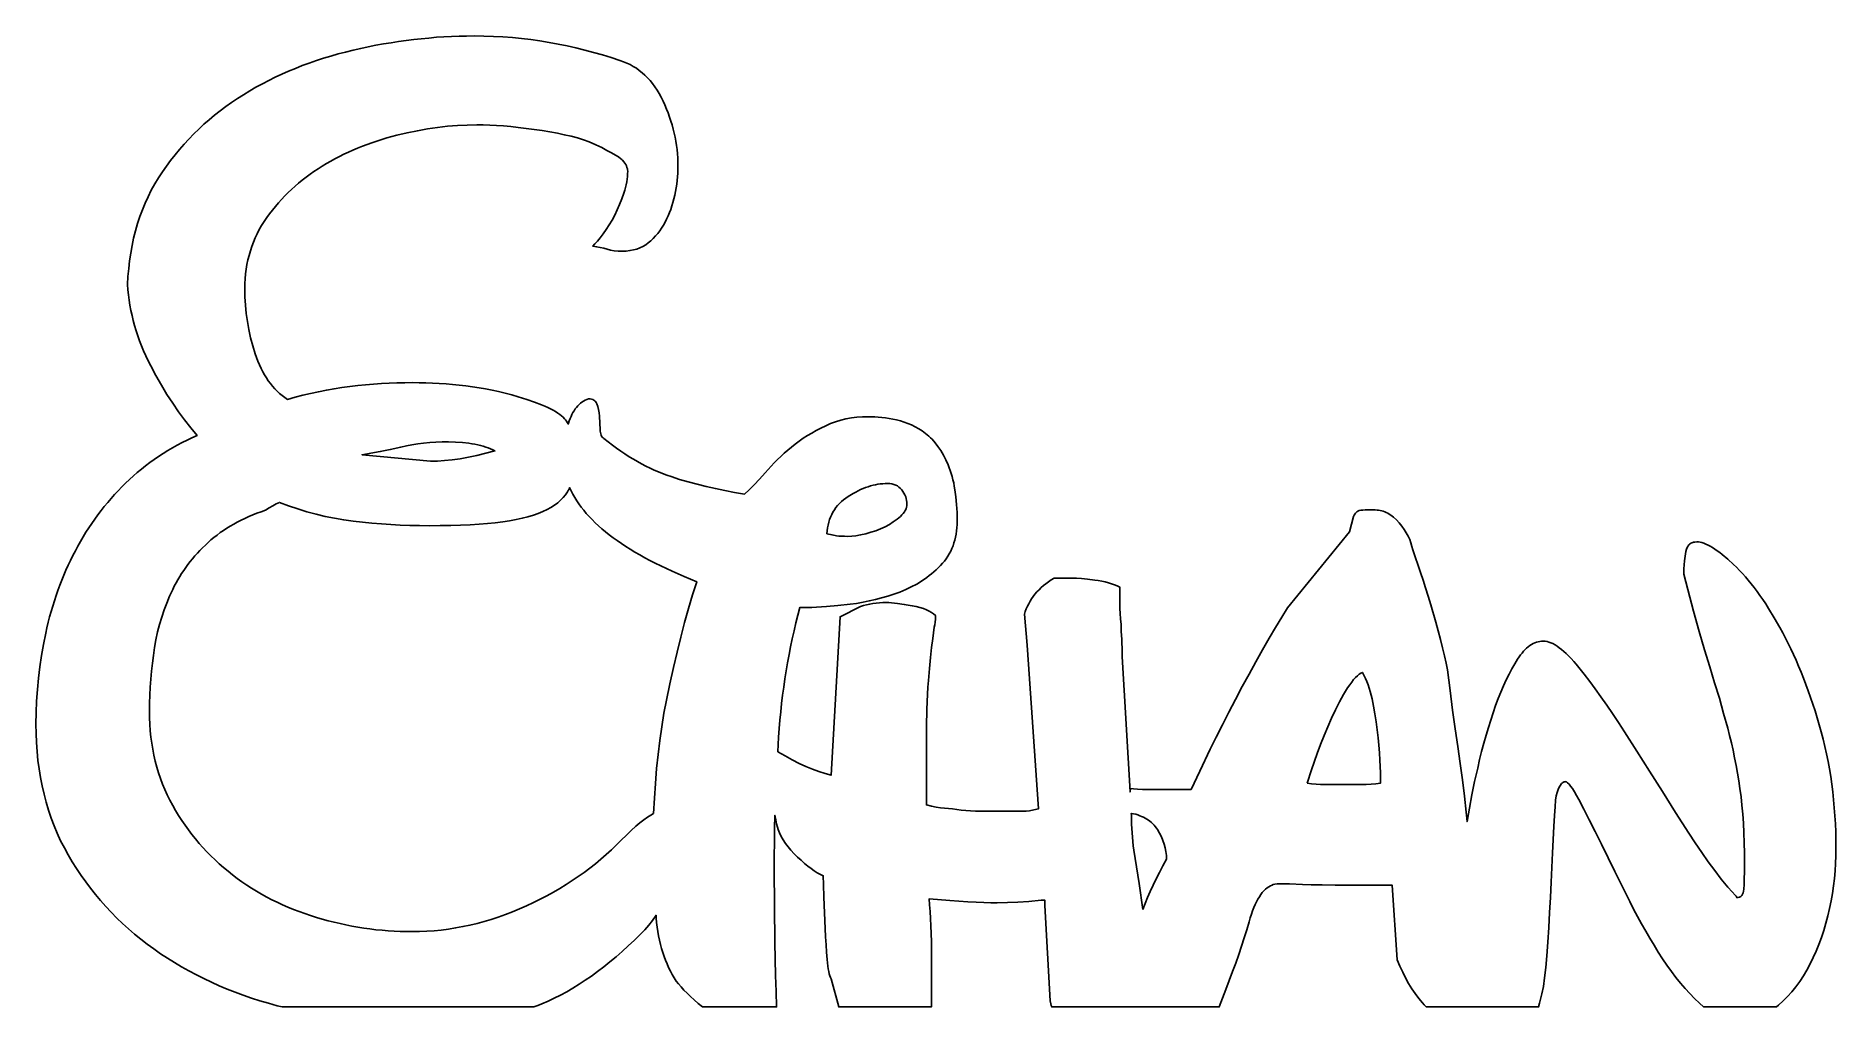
# Model space of a CAD drawing. Extents: x 23 to 183, y 6 to 92.
import ezdxf

# ---------------------------------------------------------------- set-up
doc = ezdxf.new("R2010")
doc.units = 0
doc.layers.add('CAMADA_1', color=18, linetype='CONTINUOUS')

msp = doc.modelspace()

# ---------------------------------------------------------------- linework, layer by layer
at = {"layer": 'CAMADA_1'}
for points in [[(44.98, 5.61), (44.54, 5.72), (43.77, 5.94), (43.01, 6.17), (42.26, 6.41), (41.53, 6.66), (40.8, 6.93), (40.09, 7.21), (39.39, 7.51), (38.7, 7.82), (38.02, 8.14), (37.35, 8.48), (36.69, 8.83), (36.04, 9.19), (35.41, 9.57), (34.79, 9.96), (34.17, 10.36), (33.57, 10.78), (32.98, 11.21), (32.41, 11.65), (31.85, 12.1), (31.31, 12.57), (30.78, 13.05), (30.26, 13.54), (29.76, 14.05), (29.28, 14.57), (28.81, 15.1), (28.35, 15.64), (27.91, 16.19), (27.49, 16.76), (27.08, 17.34), (26.68, 17.94), (26.3, 18.54), (25.94, 19.16), (25.59, 19.79), (25.26, 20.43), (24.96, 21.09), (24.68, 21.76), (24.42, 22.44), (24.19, 23.14), (23.97, 23.85), (23.78, 24.57), (23.61, 25.31), (23.47, 26.05), (23.34, 26.82), (23.24, 27.59), (23.17, 28.38), (23.11, 29.18), (23.08, 29.99), (23.06, 30.82), (23.08, 31.85), (23.12, 32.87), (23.19, 33.89), (23.28, 34.91), (23.4, 35.92), (23.55, 36.92), (23.72, 37.92), (23.93, 38.91), (24.04, 39.4), (24.16, 39.89), (24.28, 40.38), (24.41, 40.86), (24.55, 41.33), (24.7, 41.8), (24.85, 42.27), (25.02, 42.73), (25.19, 43.19), (25.36, 43.64), (25.54, 44.09), (25.73, 44.53), (25.93, 44.97), (26.14, 45.41), (26.35, 45.84), (26.57, 46.26), (26.79, 46.68), (27.03, 47.1), (27.27, 47.51), (27.51, 47.91), (27.77, 48.31), (28.03, 48.7), (28.3, 49.08), (28.58, 49.46), (28.86, 49.84), (29.15, 50.2), (29.45, 50.57), (29.75, 50.92), (30.07, 51.27), (30.39, 51.62), (30.71, 51.96), (31.05, 52.29), (31.39, 52.62), (31.74, 52.93), (32.09, 53.24), (32.46, 53.55), (32.83, 53.84), (33.21, 54.13), (33.59, 54.4), (33.99, 54.67), (34.39, 54.94), (34.8, 55.19), (35.22, 55.43), (35.64, 55.67), (36.08, 55.9), (36.52, 56.12), (36.96, 56.33), (37.42, 56.54), (36.85, 57.21), (36.3, 57.92), (35.76, 58.65), (35.24, 59.41), (34.73, 60.2), (34.23, 61.02), (33.75, 61.87), (33.28, 62.74), (33.06, 63.19), (32.85, 63.63), (32.65, 64.08), (32.47, 64.53), (32.29, 64.98), (32.13, 65.43), (31.98, 65.88), (31.85, 66.33), (31.73, 66.78), (31.62, 67.24), (31.52, 67.69), (31.43, 68.15), (31.36, 68.6), (31.3, 69.06), (31.25, 69.52), (31.22, 69.98), (31.26, 70.7), (31.32, 71.41), (31.4, 72.11), (31.5, 72.8), (31.62, 73.47), (31.76, 74.13), (31.92, 74.78), (32.11, 75.42), (32.31, 76.04), (32.54, 76.65), (32.78, 77.24), (33.05, 77.82), (33.33, 78.39), (33.64, 78.95), (33.97, 79.49), (34.32, 80.02), (34.68, 80.54), (35.06, 81.05), (35.45, 81.54), (35.85, 82.03), (36.26, 82.5), (36.68, 82.96), (37.12, 83.41), (37.56, 83.84), (38.02, 84.27), (38.49, 84.68), (38.97, 85.08), (39.46, 85.47), (39.97, 85.85), (40.49, 86.22), (41.01, 86.57), (41.55, 86.91), (42.1, 87.25), (42.66, 87.57), (43.23, 87.88), (43.8, 88.17), (44.38, 88.46), (44.97, 88.74), (45.57, 89), (46.18, 89.25), (46.79, 89.5), (47.41, 89.73), (48.04, 89.95), (48.68, 90.16), (49.33, 90.35), (49.98, 90.54), (50.64, 90.71), (51.31, 90.88), (51.99, 91.03), (52.66, 91.17), (53.34, 91.31), (54.01, 91.43), (54.69, 91.54), (55.36, 91.65), (56.04, 91.74), (56.71, 91.82), (57.39, 91.9), (58.06, 91.96), (58.74, 92.02), (59.41, 92.06), (60.09, 92.1), (60.76, 92.12), (61.43, 92.13), (62.11, 92.14), (62.97, 92.13), (63.82, 92.1), (64.66, 92.06), (65.5, 92), (66.33, 91.92), (67.15, 91.82), (67.96, 91.7), (68.77, 91.57), (69.57, 91.41), (70.37, 91.25), (71.17, 91.07), (71.96, 90.88), (72.74, 90.67), (73.53, 90.45), (74.31, 90.21), (75.09, 89.96), (75.4, 89.85), (75.7, 89.73), (75.99, 89.59), (76.27, 89.43), (76.55, 89.26), (76.81, 89.07), (77.07, 88.87), (77.31, 88.65), (77.55, 88.42), (77.77, 88.17), (77.99, 87.9), (78.2, 87.62), (78.4, 87.32), (78.58, 87.01), (78.76, 86.68), (78.93, 86.34), (79.09, 85.99), (79.24, 85.63), (79.38, 85.28), (79.51, 84.92), (79.63, 84.56), (79.74, 84.21), (79.84, 83.85), (79.92, 83.48), (80, 83.12), (80.07, 82.76), (80.12, 82.39), (80.17, 82.02), (80.21, 81.65), (80.23, 81.28), (80.25, 80.91), (80.25, 80.54), (80.25, 80.22), (80.24, 79.91), (80.21, 79.59), (80.18, 79.26), (80.14, 78.94), (80.09, 78.61), (80.03, 78.29), (79.97, 77.96), (79.89, 77.63), (79.81, 77.31), (79.71, 77), (79.61, 76.69), (79.5, 76.4), (79.37, 76.11), (79.24, 75.82), (79.11, 75.55), (78.96, 75.28), (78.8, 75.02), (78.63, 74.78), (78.45, 74.54), (78.25, 74.32), (78.05, 74.1), (77.84, 73.9), (77.61, 73.71), (77.38, 73.53), (77.12, 73.38), (76.86, 73.25), (76.58, 73.15), (76.28, 73.07), (75.98, 73.01), (75.65, 72.97), (75.32, 72.96), (74.93, 72.97), (74.57, 73), (74.24, 73.06), (73.94, 73.13), (73.64, 73.22), (73.33, 73.29), (73.01, 73.36), (72.67, 73.42), (72.86, 73.62), (73.08, 73.87), (73.32, 74.16), (73.59, 74.51), (73.87, 74.9), (74.14, 75.3), (74.39, 75.73), (74.63, 76.18), (74.85, 76.64), (75.06, 77.12), (75.25, 77.62), (75.43, 78.13), (75.51, 78.39), (75.58, 78.64), (75.64, 78.89), (75.69, 79.13), (75.73, 79.38), (75.75, 79.62), (75.77, 79.85), (75.78, 80.08), (75.77, 80.2), (75.75, 80.31), (75.71, 80.43), (75.66, 80.56), (75.6, 80.68), (75.52, 80.8), (75.42, 80.93), (75.32, 81.06), (75.25, 81.12), (75.17, 81.2), (74.96, 81.36), (74.68, 81.53), (74.34, 81.73), (73.93, 81.95), (73.46, 82.19), (72.93, 82.45), (72.33, 82.72), (71.83, 82.89), (71.29, 83.05), (70.73, 83.2), (70.13, 83.34), (69.51, 83.47), (68.85, 83.59), (68.17, 83.71), (67.45, 83.81), (66.73, 83.91), (66.03, 83.99), (65.36, 84.06), (64.71, 84.12), (64.08, 84.16), (63.48, 84.19), (62.9, 84.21), (62.34, 84.22), (61.47, 84.2), (60.6, 84.16), (59.72, 84.09), (58.84, 83.99), (57.94, 83.86), (57.04, 83.7), (56.13, 83.51), (55.22, 83.3), (54.76, 83.18), (54.31, 83.05), (53.87, 82.92), (53.42, 82.78), (52.99, 82.63), (52.56, 82.48), (52.14, 82.32), (51.72, 82.15), (51.3, 81.97), (50.89, 81.79), (50.49, 81.6), (50.09, 81.4), (49.7, 81.2), (49.32, 80.99), (48.93, 80.77), (48.56, 80.54), (48.19, 80.31), (47.83, 80.07), (47.48, 79.82), (47.13, 79.56), (46.79, 79.3), (46.46, 79.03), (46.14, 78.76), (45.83, 78.47), (45.53, 78.18), (45.23, 77.89), (44.94, 77.58), (44.66, 77.27), (44.39, 76.95), (44.12, 76.62), (43.87, 76.29), (43.62, 75.95), (43.38, 75.6), (43.16, 75.25), (42.96, 74.89), (42.77, 74.52), (42.59, 74.15), (42.43, 73.77), (42.29, 73.38), (42.16, 72.99), (42.04, 72.59), (41.94, 72.19), (41.86, 71.78), (41.79, 71.36), (41.74, 70.94), (41.7, 70.51), (41.68, 70.07), (41.67, 69.63), (41.68, 68.89), (41.73, 68.15), (41.8, 67.42), (41.9, 66.69), (42.03, 65.97), (42.18, 65.25), (42.37, 64.54), (42.59, 63.83), (42.71, 63.49), (42.83, 63.15), (42.97, 62.83), (43.11, 62.52), (43.26, 62.22), (43.42, 61.94), (43.59, 61.67), (43.76, 61.41), (43.95, 61.16), (44.14, 60.92), (44.34, 60.7), (44.55, 60.48), (44.76, 60.28), (44.99, 60.1), (45.22, 59.92), (45.46, 59.76), (46.15, 59.95), (46.84, 60.13), (47.53, 60.29), (48.23, 60.44), (48.93, 60.58), (49.62, 60.7), (50.32, 60.81), (51.03, 60.9), (51.73, 60.98), (52.43, 61.05), (53.13, 61.11), (53.83, 61.16), (54.52, 61.2), (55.22, 61.23), (55.91, 61.24), (56.6, 61.25), (57.2, 61.24), (57.8, 61.23), (58.4, 61.21), (58.99, 61.18), (59.59, 61.14), (60.18, 61.09), (60.77, 61.03), (61.36, 60.96), (61.95, 60.88), (62.54, 60.79), (63.12, 60.69), (63.7, 60.57), (64.28, 60.45), (64.86, 60.3), (65.44, 60.15), (66.01, 59.98), (66.78, 59.75), (67.48, 59.52), (68.1, 59.28), (68.39, 59.16), (68.66, 59.04), (68.9, 58.91), (69.14, 58.79), (69.35, 58.67), (69.55, 58.54), (69.72, 58.42), (69.88, 58.29), (70.02, 58.16), (70.15, 58.03), (70.24, 57.92), (70.33, 57.81), (70.41, 57.68), (70.48, 57.55), (70.51, 57.64), (70.57, 57.85), (70.65, 58.05), (70.73, 58.24), (70.81, 58.42), (70.9, 58.59), (71, 58.75), (71.1, 58.9), (71.21, 59.04), (71.32, 59.18), (71.44, 59.3), (71.57, 59.41), (71.7, 59.51), (71.84, 59.6), (71.98, 59.69), (72.13, 59.76), (72.29, 59.82), (72.42, 59.81), (72.55, 59.79), (72.66, 59.76), (72.76, 59.7), (72.85, 59.64), (72.92, 59.56), (72.98, 59.47), (73.03, 59.36), (73.11, 59.12), (73.18, 58.86), (73.23, 58.57), (73.26, 58.27), (73.3, 57.65), (73.32, 57.06), (73.32, 56.93), (73.34, 56.8), (73.37, 56.68), (73.41, 56.58), (73.45, 56.48), (73.51, 56.4), (73.58, 56.32), (73.66, 56.26), (74.04, 55.96), (74.41, 55.68), (74.78, 55.41), (75.16, 55.14), (75.53, 54.89), (75.9, 54.65), (76.28, 54.42), (76.65, 54.21), (77.02, 54), (77.4, 53.81), (77.77, 53.62), (78.14, 53.45), (78.52, 53.29), (78.89, 53.14), (79.26, 53), (79.64, 52.87), (80.39, 52.63), (81.16, 52.41), (81.96, 52.2), (82.76, 52), (83.59, 51.81), (84.44, 51.63), (85.3, 51.47), (86.18, 51.32), (86.6, 51.7), (87.04, 52.14), (87.52, 52.65), (88.02, 53.22), (88.28, 53.52), (88.55, 53.81), (88.83, 54.1), (89.12, 54.39), (89.42, 54.68), (89.73, 54.96), (90.05, 55.24), (90.37, 55.51), (90.71, 55.78), (91.06, 56.04), (91.42, 56.29), (91.79, 56.53), (92.18, 56.76), (92.58, 56.99), (92.99, 57.2), (93.42, 57.41), (93.85, 57.6), (94.3, 57.76), (94.76, 57.9), (95.22, 58.01), (95.7, 58.1), (96.19, 58.16), (96.69, 58.2), (97.21, 58.21), (97.5, 58.21), (97.79, 58.19), (98.1, 58.17), (98.41, 58.14), (98.73, 58.1), (99.06, 58.05), (99.39, 57.99), (99.73, 57.92), (100.07, 57.84), (100.41, 57.74), (100.74, 57.62), (101.07, 57.48), (101.39, 57.32), (101.7, 57.14), (102.01, 56.94), (102.32, 56.72), (102.46, 56.6), (102.61, 56.47), (102.75, 56.34), (102.89, 56.2), (103.16, 55.89), (103.42, 55.56), (103.67, 55.19), (103.9, 54.79), (104.12, 54.36), (104.33, 53.91), (104.42, 53.66), (104.51, 53.41), (104.6, 53.15), (104.68, 52.88), (104.75, 52.6), (104.82, 52.31), (104.87, 52.02), (104.93, 51.71), (105.02, 51.07), (105.08, 50.39), (105.12, 49.67), (105.13, 48.91), (105.12, 48.61), (105.11, 48.32), (105.08, 48.04), (105.04, 47.76), (104.98, 47.49), (104.92, 47.22), (104.84, 46.96), (104.76, 46.71), (104.66, 46.47), (104.55, 46.23), (104.42, 46), (104.29, 45.78), (104.14, 45.56), (103.99, 45.35), (103.82, 45.15), (103.64, 44.95), (103.45, 44.76), (103.25, 44.57), (103.05, 44.39), (102.85, 44.22), (102.64, 44.05), (102.43, 43.89), (102.21, 43.73), (101.99, 43.58), (101.76, 43.44), (101.52, 43.3), (101.04, 43.04), (100.54, 42.81), (100.02, 42.59), (99.49, 42.4), (98.95, 42.22), (98.4, 42.06), (97.85, 41.92), (97.3, 41.79), (96.74, 41.68), (96.17, 41.58), (95.6, 41.5), (94.5, 41.38), (93.5, 41.29), (92.6, 41.23), (92.19, 41.22), (91.81, 41.22), (91.12, 41.22), (90.94, 40.52), (90.76, 39.83), (90.6, 39.13), (90.44, 38.43), (90.29, 37.72), (90.15, 37.01), (90.02, 36.29), (89.9, 35.57), (89.78, 34.85), (89.68, 34.12), (89.58, 33.39), (89.49, 32.66), (89.41, 31.92), (89.34, 31.17), (89.28, 30.43), (89.22, 29.67), (89.14, 28.35), (89.8, 27.98), (90.44, 27.63), (91.06, 27.32), (91.66, 27.05), (92.24, 26.8), (92.81, 26.59), (93.36, 26.41), (93.89, 26.26), (94.69, 40.39), (96.53, 41.31), (96.79, 41.39), (97.06, 41.46), (97.34, 41.52), (97.62, 41.56), (97.91, 41.6), (98.21, 41.63), (98.52, 41.65), (98.83, 41.65), (99.04, 41.65), (99.27, 41.63), (99.8, 41.58), (100.42, 41.49), (101.13, 41.36), (101.48, 41.29), (101.81, 41.2), (102.12, 41.11), (102.39, 41), (102.63, 40.89), (102.85, 40.77), (103.03, 40.64), (103.19, 40.5), (103.19, 40.18), (103.16, 39.9), (103.13, 39.66), (103.08, 39.47), (102.96, 38.44), (102.85, 37.64), (102.75, 36.76), (102.65, 35.78), (102.56, 34.7), (102.52, 34.12), (102.49, 33.5), (102.43, 32.13), (102.4, 30.6), (102.39, 28.9), (102.39, 23.62), (102.83, 23.52), (103.25, 23.43), (103.64, 23.37), (104, 23.33), (104.71, 23.26), (105.49, 23.16), (105.9, 23.11), (106.32, 23.08), (106.76, 23.05), (107.21, 23.05), (111, 23.05), (111.26, 23.06), (111.58, 23.1), (111.95, 23.18), (112.38, 23.28), (111.35, 37.86), (111.12, 40.62), (111.19, 40.86), (111.28, 41.09), (111.38, 41.33), (111.5, 41.55), (111.62, 41.77), (111.76, 41.98), (111.9, 42.19), (112.06, 42.4), (112.23, 42.6), (112.42, 42.79), (112.61, 42.98), (112.82, 43.16), (113.04, 43.33), (113.26, 43.51), (113.51, 43.67), (113.76, 43.83), (115.37, 43.83), (115.75, 43.82), (116.21, 43.79), (116.75, 43.74), (117.38, 43.66), (117.7, 43.61), (118.01, 43.56), (118.31, 43.49), (118.6, 43.42), (118.87, 43.33), (119.13, 43.24), (119.38, 43.14), (119.61, 43.03), (119.61, 41.54), (119.62, 41.12), (119.64, 40.67), (119.68, 40.2), (119.73, 39.7), (119.74, 39.08), (119.79, 38.38), (119.81, 38), (119.83, 37.62), (119.84, 36.83), (120.53, 24.78), (120.56, 25.09), (120.84, 25.04), (121.19, 25.01), (121.64, 24.99), (122.17, 24.98), (125.96, 24.98), (126.74, 26.63), (127.68, 28.6), (128.21, 29.67), (128.76, 30.76), (129.33, 31.88), (129.92, 33.02), (130.53, 34.16), (131.13, 35.27), (131.73, 36.37), (132.33, 37.44), (132.93, 38.47), (133.5, 39.43), (134.05, 40.34), (134.57, 41.17), (140.09, 47.95), (140.43, 49.32), (140.49, 49.43), (140.55, 49.53), (140.61, 49.61), (140.67, 49.68), (140.74, 49.74), (140.81, 49.79), (140.88, 49.82), (140.95, 49.84), (141.1, 49.87), (141.28, 49.88), (141.47, 49.9), (141.69, 49.9), (142.38, 49.9), (142.53, 49.89), (142.67, 49.88), (142.81, 49.86), (142.95, 49.83), (143.08, 49.79), (143.22, 49.74), (143.35, 49.68), (143.49, 49.61), (143.62, 49.54), (143.75, 49.45), (143.88, 49.36), (144.01, 49.25), (144.26, 49.02), (144.51, 48.75), (144.74, 48.46), (144.95, 48.17), (145.13, 47.87), (145.3, 47.57), (145.44, 47.27), (145.55, 46.96), (145.64, 46.65), (145.71, 46.34), (146.4, 44.33), (146.63, 43.65), (146.86, 42.95), (147.09, 42.22), (147.32, 41.46), (147.77, 39.91), (148.18, 38.36), (148.37, 37.61), (148.54, 36.91), (148.69, 36.26), (148.81, 35.66), (149.04, 33.81), (149.27, 32.06), (149.5, 30.39), (149.73, 28.83), (149.95, 27.32), (150.15, 25.84), (150.32, 24.39), (150.48, 22.97), (150.56, 22.13), (150.76, 23.32), (150.99, 24.51), (151.23, 25.71), (151.5, 26.9), (151.67, 27.66), (151.85, 28.39), (152.04, 29.11), (152.24, 29.82), (152.45, 30.51), (152.66, 31.18), (152.88, 31.83), (153.1, 32.47), (153.33, 33.09), (153.57, 33.68), (153.81, 34.24), (154.05, 34.77), (154.3, 35.27), (154.55, 35.75), (154.8, 36.19), (155.06, 36.61), (155.19, 36.8), (155.32, 36.98), (155.45, 37.15), (155.59, 37.31), (155.72, 37.46), (155.86, 37.59), (156, 37.71), (156.15, 37.81), (156.29, 37.91), (156.44, 37.99), (156.58, 38.06), (156.73, 38.12), (156.89, 38.16), (157.04, 38.19), (157.19, 38.21), (157.35, 38.22), (157.51, 38.21), (157.68, 38.18), (157.85, 38.13), (158.02, 38.07), (158.2, 37.99), (158.39, 37.88), (158.58, 37.76), (158.77, 37.63), (158.97, 37.47), (159.18, 37.3), (159.39, 37.1), (159.6, 36.89), (159.82, 36.66), (160.05, 36.41), (160.28, 36.15), (160.51, 35.86), (160.99, 35.26), (161.48, 34.62), (161.97, 33.95), (162.48, 33.25), (162.99, 32.51), (163.51, 31.75), (164.05, 30.95), (164.59, 30.12), (165.69, 28.4), (166.81, 26.63), (167.96, 24.81), (169.12, 22.94), (169.71, 22.01), (170.3, 21.1), (170.88, 20.23), (171.46, 19.38), (172.04, 18.56), (172.62, 17.77), (173.2, 17.01), (173.77, 16.28), (174.17, 15.88), (174.43, 15.59), (174.52, 15.49), (174.57, 15.42), (174.59, 15.38), (174.59, 15.37), (174.58, 15.36), (174.71, 15.37), (174.83, 15.41), (174.94, 15.47), (175.02, 15.55), (175.09, 15.65), (175.15, 15.78), (175.19, 15.93), (175.21, 16.11), (175.23, 16.53), (175.25, 17.04), (175.26, 17.65), (175.27, 18.35), (175.26, 19.31), (175.24, 20.23), (175.21, 21.12), (175.17, 21.98), (175.11, 22.8), (175.04, 23.59), (174.96, 24.35), (174.86, 25.07), (174.76, 25.77), (174.65, 26.46), (174.52, 27.14), (174.39, 27.82), (174.25, 28.49), (174.1, 29.16), (173.94, 29.81), (173.77, 30.46), (173.41, 31.77), (173.03, 33.12), (172.61, 34.5), (172.17, 35.92), (171.7, 37.43), (171.22, 39.08), (170.72, 40.87), (170.21, 42.81), (169.87, 44.19), (169.87, 44.65), (169.88, 45), (169.91, 45.38), (169.97, 45.78), (170.04, 46.2), (170.09, 46.4), (170.17, 46.57), (170.21, 46.65), (170.26, 46.72), (170.31, 46.79), (170.37, 46.84), (170.44, 46.89), (170.5, 46.94), (170.58, 46.97), (170.66, 47), (170.74, 47.03), (170.83, 47.04), (171.02, 47.06), (171.16, 47.05), (171.32, 47.03), (171.48, 46.99), (171.65, 46.93), (171.83, 46.86), (172.02, 46.78), (172.21, 46.67), (172.41, 46.56), (172.62, 46.42), (172.83, 46.27), (173.06, 46.11), (173.29, 45.93), (173.77, 45.52), (174.29, 45.05), (174.56, 44.79), (174.82, 44.52), (175.08, 44.24), (175.35, 43.94), (175.61, 43.64), (175.87, 43.32), (176.13, 42.98), (176.39, 42.64), (176.64, 42.28), (176.9, 41.91), (177.16, 41.53), (177.41, 41.13), (177.92, 40.3), (178.42, 39.42), (178.67, 38.96), (178.92, 38.49), (179.16, 38.01), (179.4, 37.52), (179.63, 37.02), (179.86, 36.51), (180.08, 35.98), (180.31, 35.45), (180.52, 34.9), (180.73, 34.34), (180.94, 33.77), (181.15, 33.19), (181.55, 31.99), (181.93, 30.75), (182.11, 30.12), (182.28, 29.47), (182.43, 28.82), (182.58, 28.17), (182.71, 27.5), (182.84, 26.83), (182.95, 26.15), (183.05, 25.47), (183.13, 24.78), (183.21, 24.08), (183.27, 23.37), (183.33, 22.65), (183.37, 21.93), (183.4, 21.21), (183.41, 20.47), (183.42, 19.73), (183.41, 19.07), (183.38, 18.4), (183.34, 17.74), (183.28, 17.07), (183.2, 16.4), (183.1, 15.73), (182.98, 15.06), (182.85, 14.39), (182.69, 13.72), (182.52, 13.07), (182.33, 12.43), (182.13, 11.8), (181.9, 11.19), (181.66, 10.6), (181.4, 10.02), (181.12, 9.45), (180.83, 8.9), (180.52, 8.38), (180.19, 7.88), (179.85, 7.41), (179.49, 6.96), (179.11, 6.54), (178.72, 6.15), (178.31, 5.77), (178.11, 5.61), (171.63, 5.61), (171.25, 5.95), (170.82, 6.36), (170.4, 6.8), (169.98, 7.26), (169.57, 7.74), (169.16, 8.25), (168.76, 8.78), (168.36, 9.33), (167.97, 9.91), (167.59, 10.5), (167.21, 11.11), (166.84, 11.73), (166.47, 12.36), (166.1, 13.01), (165.75, 13.67), (165.39, 14.34), (165.05, 15.02), (163.73, 17.67), (162.52, 20.13), (161.96, 21.26), (161.44, 22.3), (160.96, 23.24), (160.51, 24.09), (160.3, 24.47), (160.11, 24.79), (159.94, 25.07), (159.78, 25.3), (159.64, 25.47), (159.51, 25.6), (159.45, 25.64), (159.4, 25.67), (159.35, 25.69), (159.3, 25.7), (159.25, 25.69), (159.19, 25.68), (159.14, 25.65), (159.08, 25.62), (159.03, 25.57), (158.98, 25.52), (158.87, 25.38), (158.77, 25.2), (158.68, 24.99), (158.59, 24.73), (158.5, 24.43), (158.44, 24.05), (158.39, 23.46), (158.33, 22.67), (158.27, 21.68), (158.16, 19.35), (158.04, 16.74), (157.98, 15.37), (157.91, 14.03), (157.84, 12.7), (157.75, 11.4), (157.66, 10.18), (157.57, 9.12), (157.46, 8.2), (157.35, 7.44), (157.21, 6.78), (157.01, 5.95), (156.92, 5.61), (146.91, 5.61), (146.74, 5.79), (146.57, 5.97), (146.25, 6.37), (145.94, 6.8), (145.64, 7.24), (145.35, 7.71), (145.08, 8.2), (144.82, 8.72), (144.57, 9.26), (144.33, 9.82), (143.88, 16.48), (140.2, 16.48), (138.81, 16.48), (137.63, 16.5), (136.66, 16.51), (135.89, 16.54), (134.73, 16.58), (133.88, 16.6), (133.63, 16.59), (133.43, 16.57), (133.28, 16.53), (133.23, 16.51), (133.2, 16.48), (133.04, 16.41), (132.89, 16.33), (132.74, 16.23), (132.59, 16.1), (132.45, 15.96), (132.31, 15.81), (132.18, 15.63), (132.05, 15.43), (131.92, 15.22), (131.8, 14.99), (131.68, 14.74), (131.56, 14.47), (131.45, 14.18), (131.34, 13.87), (131.23, 13.55), (131.13, 13.21), (130.92, 12.5), (130.7, 11.78), (130.46, 11.04), (130.21, 10.29), (129.94, 9.53), (129.66, 8.76), (129.37, 7.98), (129.06, 7.18), (128.47, 5.61), (113.56, 5.61), (113.51, 5.74), (113.47, 5.88), (113.41, 6.17), (112.95, 14.66), (112.95, 15.12), (112.61, 15.12), (111.52, 15.02), (110.54, 14.95), (109.62, 14.91), (108.7, 14.89), (108.13, 14.9), (107.51, 14.91), (106.83, 14.94), (106.09, 14.98), (104.46, 15.09), (102.62, 15.24), (102.67, 14.7), (102.72, 14.12), (102.76, 13.49), (102.79, 12.83), (102.83, 11.45), (102.85, 10.07), (102.85, 6.17), (102.84, 5.88), (102.83, 5.61), (94.58, 5.61), (93.89, 8.12), (93.83, 8.25), (93.78, 8.4), (93.73, 8.58), (93.69, 8.78), (93.65, 9.01), (93.61, 9.26), (93.55, 9.84), (93.49, 10.49), (93.45, 11.16), (93.41, 11.86), (93.37, 12.6), (93.26, 15.41), (93.22, 16.54), (93.2, 17.3), (92.94, 17.43), (92.67, 17.58), (92.39, 17.75), (92.11, 17.95), (91.82, 18.17), (91.52, 18.41), (91.22, 18.68), (90.9, 18.97), (90.6, 19.27), (90.32, 19.58), (90.07, 19.88), (89.84, 20.19), (89.64, 20.5), (89.46, 20.81), (89.31, 21.12), (89.18, 21.44), (89.11, 21.65), (89.04, 21.93), (88.96, 22.28), (88.89, 22.69), (88.86, 21.48), (88.84, 20.28), (88.83, 19.09), (88.82, 17.9), (88.84, 14.6), (88.88, 11.36), (88.95, 8.41), (88.99, 6.99), (89.04, 5.61), (82.43, 5.61), (82.05, 5.93), (81.7, 6.25), (81.37, 6.55), (81.07, 6.84), (80.79, 7.12), (80.53, 7.4), (80.3, 7.66), (80.09, 7.91), (79.91, 8.2), (79.74, 8.5), (79.58, 8.81), (79.42, 9.13), (79.28, 9.45), (79.14, 9.78), (79.02, 10.12), (78.9, 10.47), (78.8, 10.82), (78.7, 11.19), (78.61, 11.56), (78.53, 11.94), (78.46, 12.33), (78.41, 12.72), (78.35, 13.13), (78.31, 13.54), (78.3, 13.78), (77.98, 13.33), (77.65, 12.9), (77.3, 12.49), (76.92, 12.1), (76.38, 11.56), (75.83, 11.05), (75.29, 10.55), (74.74, 10.07), (74.19, 9.62), (73.64, 9.18), (73.09, 8.76), (72.55, 8.36), (72, 7.99), (71.45, 7.63), (70.9, 7.29), (70.35, 6.97), (69.79, 6.67), (69.24, 6.39), (68.69, 6.14), (68.14, 5.9), (67.78, 5.75), (67.41, 5.61)], [(58.2, 54.24), (58.82, 54.26), (59.47, 54.3), (60.14, 54.37), (60.85, 54.47), (61.58, 54.6), (62.34, 54.76), (63.13, 54.95), (63.95, 55.16), (63.76, 55.26), (63.56, 55.35), (63.35, 55.43), (63.13, 55.51), (62.9, 55.59), (62.67, 55.65), (62.42, 55.71), (62.17, 55.76), (61.9, 55.81), (61.63, 55.85), (61.06, 55.92), (60.45, 55.95), (59.81, 55.97), (59.24, 55.96), (58.69, 55.94), (58.14, 55.9), (57.6, 55.85), (57.08, 55.79), (56.56, 55.71), (56.06, 55.61), (55.56, 55.51), (54.62, 55.29), (53.73, 55.1), (52.89, 54.95), (52.12, 54.82)], [(78.09, 22.85), (77.83, 22.71), (77.54, 22.53), (77.22, 22.3), (76.87, 22.02), (76.5, 21.71), (76.09, 21.34), (75.66, 20.93), (75.2, 20.48), (74.76, 20.04), (74.32, 19.61), (73.85, 19.19), (73.38, 18.78), (72.9, 18.38), (72.4, 17.99), (71.89, 17.61), (71.37, 17.24), (70.83, 16.87), (70.29, 16.52), (69.73, 16.18), (69.16, 15.85), (68.58, 15.53), (67.98, 15.22), (67.38, 14.92), (66.76, 14.62), (66.14, 14.35), (65.51, 14.09), (64.88, 13.84), (64.25, 13.62), (63.62, 13.41), (62.99, 13.22), (62.36, 13.05), (61.72, 12.9), (61.09, 12.77), (60.45, 12.65), (59.81, 12.55), (59.17, 12.47), (58.53, 12.41), (57.89, 12.36), (57.24, 12.34), (56.6, 12.33), (56.05, 12.33), (55.51, 12.35), (54.97, 12.37), (54.43, 12.41), (53.89, 12.45), (53.35, 12.5), (52.81, 12.57), (52.28, 12.64), (51.74, 12.73), (51.21, 12.82), (50.68, 12.92), (50.15, 13.04), (49.62, 13.16), (49.09, 13.29), (48.57, 13.44), (48.04, 13.59), (47.52, 13.75), (47.01, 13.93), (46.5, 14.11), (46, 14.3), (45.51, 14.5), (45.03, 14.72), (44.55, 14.94), (44.08, 15.17), (43.62, 15.41), (43.16, 15.66), (42.71, 15.92), (42.27, 16.2), (41.84, 16.48), (41.41, 16.77), (40.99, 17.07), (40.58, 17.38), (40.17, 17.7), (39.78, 18.03), (39.39, 18.37), (39.02, 18.71), (38.65, 19.07), (38.29, 19.44), (37.94, 19.81), (37.61, 20.19), (37.28, 20.59), (36.96, 20.99), (36.65, 21.4), (36.35, 21.82), (36.05, 22.24), (35.77, 22.68), (35.5, 23.13), (35.24, 23.58), (34.99, 24.04), (34.75, 24.52), (34.53, 25), (34.33, 25.48), (34.15, 25.98), (33.98, 26.48), (33.82, 26.99), (33.69, 27.51), (33.57, 28.04), (33.46, 28.58), (33.37, 29.12), (33.3, 29.67), (33.24, 30.23), (33.2, 30.8), (33.18, 31.38), (33.17, 31.96), (33.18, 32.68), (33.2, 33.4), (33.23, 34.11), (33.28, 34.82), (33.35, 35.53), (33.43, 36.24), (33.52, 36.94), (33.63, 37.65), (33.75, 38.34), (33.9, 39.03), (34.07, 39.69), (34.26, 40.35), (34.47, 40.99), (34.71, 41.61), (34.96, 42.22), (35.24, 42.82), (35.38, 43.11), (35.54, 43.4), (35.7, 43.68), (35.87, 43.96), (36.04, 44.24), (36.22, 44.51), (36.41, 44.78), (36.6, 45.04), (36.8, 45.3), (37.01, 45.56), (37.22, 45.81), (37.44, 46.06), (37.67, 46.3), (37.91, 46.54), (38.15, 46.78), (38.4, 47.01), (38.65, 47.23), (38.91, 47.45), (39.19, 47.67), (39.47, 47.88), (39.76, 48.08), (40.06, 48.27), (40.36, 48.46), (40.68, 48.64), (41, 48.82), (41.33, 48.99), (41.67, 49.15), (42.02, 49.31), (42.38, 49.46), (42.75, 49.61), (43.12, 49.75), (43.51, 49.88), (43.84, 50.09), (44.17, 50.28), (44.47, 50.44), (44.77, 50.57), (45.57, 50.27), (46.38, 49.99), (47.2, 49.74), (48.01, 49.52), (48.83, 49.33), (49.66, 49.16), (50.48, 49.02), (51.31, 48.9), (52.15, 48.81), (52.99, 48.73), (53.83, 48.66), (54.67, 48.6), (55.52, 48.56), (56.37, 48.53), (57.23, 48.51), (58.09, 48.5), (59.07, 48.51), (60.01, 48.52), (60.89, 48.55), (61.74, 48.59), (62.53, 48.64), (63.28, 48.69), (63.98, 48.76), (64.64, 48.85), (65.25, 48.94), (65.83, 49.04), (66.38, 49.16), (66.89, 49.29), (67.37, 49.43), (67.81, 49.59), (68.22, 49.76), (68.6, 49.94), (68.94, 50.13), (69.26, 50.33), (69.55, 50.54), (69.8, 50.77), (70.03, 51), (70.23, 51.25), (70.41, 51.51), (70.48, 51.64), (70.55, 51.77), (70.6, 51.9), (70.74, 51.6), (70.89, 51.31), (71.06, 51.02), (71.24, 50.73), (71.43, 50.44), (71.64, 50.16), (71.86, 49.87), (72.09, 49.59), (72.34, 49.32), (72.61, 49.04), (72.88, 48.77), (73.18, 48.49), (73.48, 48.22), (73.8, 47.96), (74.13, 47.69), (74.48, 47.43), (74.84, 47.17), (75.22, 46.91), (75.61, 46.65), (76.01, 46.4), (76.42, 46.15), (76.86, 45.9), (77.3, 45.65), (77.76, 45.4), (78.23, 45.16), (78.72, 44.92), (79.22, 44.68), (79.73, 44.44), (80.26, 44.21), (80.8, 43.97), (81.93, 43.51), (81.56, 42.34), (81.2, 41.13), (80.85, 39.87), (80.51, 38.57), (80.18, 37.23), (79.85, 35.85), (79.54, 34.42), (79.23, 32.95), (79.01, 31.78), (78.81, 30.59), (78.64, 29.37), (78.48, 28.12), (78.35, 26.85), (78.24, 25.54), (78.16, 24.21)], [(93.53, 47.78), (93.98, 47.68), (94.39, 47.61), (94.6, 47.58), (94.84, 47.57), (95.09, 47.56), (95.37, 47.55), (95.73, 47.57), (96.11, 47.61), (96.53, 47.68), (96.98, 47.78), (97.43, 47.91), (97.87, 48.05), (98.29, 48.22), (98.7, 48.41), (99.09, 48.62), (99.44, 48.84), (99.77, 49.08), (100.08, 49.33), (100.21, 49.46), (100.33, 49.59), (100.43, 49.73), (100.51, 49.86), (100.57, 50), (100.61, 50.14), (100.64, 50.28), (100.65, 50.42), (100.64, 50.59), (100.62, 50.76), (100.59, 50.92), (100.54, 51.08), (100.47, 51.24), (100.39, 51.39), (100.3, 51.54), (100.19, 51.69), (100.07, 51.82), (99.94, 51.94), (99.8, 52.04), (99.65, 52.12), (99.48, 52.18), (99.31, 52.22), (99.12, 52.25), (98.93, 52.26), (98.71, 52.26), (98.5, 52.24), (98.28, 52.22), (98.06, 52.19), (97.85, 52.15), (97.63, 52.1), (97.41, 52.04), (97.19, 51.97), (96.97, 51.9), (96.75, 51.81), (96.53, 51.72), (96.31, 51.61), (96.09, 51.5), (95.87, 51.38), (95.43, 51.11), (95.21, 50.96), (95.01, 50.81), (94.82, 50.65), (94.64, 50.47), (94.48, 50.29), (94.32, 50.11), (94.19, 49.91), (94.06, 49.71), (93.95, 49.49), (93.85, 49.27), (93.76, 49.04), (93.69, 48.81), (93.63, 48.56), (93.59, 48.31), (93.55, 48.05)], [(136.3, 25.55), (136.7, 25.5), (137.1, 25.47), (137.5, 25.45), (137.9, 25.44), (141.12, 25.44), (141.57, 25.45), (142.01, 25.47), (142.43, 25.5), (142.84, 25.55), (142.83, 26.47), (142.78, 27.62), (142.75, 28.26), (142.7, 28.93), (142.63, 29.61), (142.55, 30.32), (142.46, 31.03), (142.35, 31.73), (142.23, 32.41), (142.1, 33.08), (142.02, 33.4), (141.93, 33.72), (141.84, 34.03), (141.74, 34.32), (141.62, 34.61), (141.5, 34.89), (141.37, 35.17), (141.23, 35.43), (141.09, 35.36), (140.94, 35.26), (140.78, 35.13), (140.62, 34.97), (140.45, 34.78), (140.28, 34.57), (140.1, 34.32), (139.91, 34.05), (139.73, 33.76), (139.54, 33.45), (139.36, 33.13), (139.18, 32.8), (138.83, 32.1), (138.48, 31.35), (138.14, 30.57), (137.82, 29.79), (137.51, 28.99), (137.21, 28.19), (136.7, 26.73)], [(121.67, 14.3), (121.87, 14.83), (122.09, 15.36), (122.33, 15.91), (122.58, 16.47), (122.86, 17.03), (123.15, 17.61), (123.45, 18.19), (123.78, 18.78), (123.77, 19.12), (123.73, 19.46), (123.67, 19.8), (123.58, 20.13), (123.46, 20.46), (123.33, 20.78), (123.16, 21.1), (122.97, 21.42), (122.88, 21.56), (122.78, 21.69), (122.67, 21.82), (122.55, 21.94), (122.43, 22.06), (122.3, 22.16), (122.17, 22.26), (122.02, 22.36), (121.87, 22.44), (121.72, 22.53), (121.56, 22.6), (121.39, 22.66), (121.21, 22.72), (121.03, 22.78), (120.84, 22.82), (120.64, 22.86), (120.65, 22.7), (120.66, 21.91), (120.71, 21.12), (120.78, 20.36), (120.82, 19.98), (120.88, 19.6), (121.34, 16.62)]]:
    msp.add_lwpolyline(points, close=True, dxfattribs=at)

doc.saveas('drawing.dxf')
